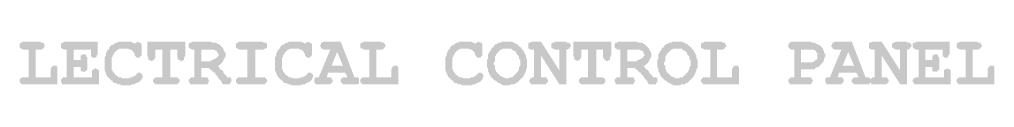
# Model space of a CAD drawing. Header units: feet. Extents: x -99009 to 3252343, y -11094690 to 9035152.
# Drawn here: x 1671183 to 1671762, y -1050444 to -1050418 of the extents above; entities that cross this region are included whole.
import ezdxf

# ---------------------------------------------------------------- set-up
doc = ezdxf.new("R2010")
doc.units = ezdxf.units.FT
doc.linetypes.add('Continous', pattern=[0])
doc.layers.add('BOR', color=6, linetype='Continous')

msp = doc.modelspace()

# ---------------------------------------------------------------- hatches: boundary and pattern name
at = {"layer": 'BOR', "ltscale": 5}
for points in [[(1671185.90683, -1050418.19177), (1671185.22345, -1050418.19177), (1671184.54006, -1050418.87516), (1671183.85667, -1050418.87516), (1671183.17329, -1050419.55855), (1671183.17329, -1050420.92532), (1671183.17329, -1050421.60871), (1671183.85667, -1050422.29209), (1671184.54006, -1050422.29209), (1671185.22345, -1050422.97548), (1671188.64038, -1050422.97548), (1671188.64038, -1050439.37677), (1671192.7407, -1050439.37677), (1671192.7407, -1050422.97548), (1671196.15764, -1050422.97548), (1671196.84103, -1050422.29209), (1671197.52441, -1050422.29209), (1671197.52441, -1050421.60871), (1671198.2078, -1050420.92532), (1671198.2078, -1050420.24193), (1671197.52441, -1050419.55855), (1671197.52441, -1050418.87516), (1671196.15764, -1050418.87516), (1671195.47425, -1050418.19177)], [(1671210.50877, -1050418.19177), (1671209.82538, -1050418.19177), (1671209.14199, -1050418.87516), (1671208.45861, -1050418.87516), (1671207.77522, -1050419.55855), (1671207.77522, -1050420.92532), (1671207.77522, -1050421.60871), (1671208.45861, -1050422.29209), (1671209.82538, -1050422.97548), (1671225.54328, -1050422.97548), (1671225.54328, -1050427.0758), (1671226.22667, -1050427.0758), (1671226.22667, -1050427.75919), (1671228.27683, -1050427.75919), (1671228.96022, -1050427.0758), (1671228.96022, -1050426.39242), (1671229.6436, -1050425.70903), (1671229.6436, -1050418.19177)], [(1671211.19215, -1050422.97548), (1671211.19215, -1050439.37677), (1671215.29248, -1050439.37677), (1671215.29248, -1050433.22629), (1671219.3928, -1050433.22629), (1671215.29248, -1050429.12596), (1671215.29248, -1050422.97548), (1671225.54328, -1050422.97548)], [(1671236.47747, -1050421.60871), (1671236.47747, -1050422.29209), (1671235.79409, -1050422.97548), (1671235.1107, -1050423.65887), (1671235.1107, -1050424.34225), (1671234.42731, -1050425.02564), (1671234.42731, -1050426.39242), (1671233.74392, -1050427.75919), (1671233.74392, -1050435.27645), (1671234.42731, -1050436.64322), (1671234.42731, -1050437.32661), (1671235.1107, -1050438.00999), (1671235.1107, -1050438.69338), (1671235.79409, -1050439.37677), (1671236.47747, -1050440.06016), (1671246.04489, -1050440.06016), (1671244.67812, -1050440.06016), (1671243.31134, -1050439.37677), (1671241.94457, -1050439.37677), (1671241.26118, -1050438.69338), (1671240.57779, -1050438.00999), (1671239.89441, -1050438.00999), (1671239.89441, -1050437.32661), (1671239.21102, -1050436.64322), (1671238.52763, -1050435.95983), (1671238.52763, -1050435.27645), (1671237.84425, -1050434.59306), (1671237.84425, -1050429.80935), (1671237.84425, -1050427.75919), (1671238.52763, -1050427.0758), (1671238.52763, -1050426.39242), (1671239.21102, -1050425.70903), (1671239.21102, -1050425.02564), (1671239.89441, -1050424.34225), (1671240.57779, -1050423.65887), (1671241.26118, -1050422.97548), (1671241.94457, -1050422.97548), (1671242.62796, -1050422.29209), (1671245.3615, -1050422.29209)], [(1671253.56215, -1050418.19177), (1671252.19537, -1050418.87516), (1671251.51199, -1050419.55855), (1671239.21102, -1050419.55855), (1671238.52763, -1050420.24193), (1671237.84425, -1050420.24193), (1671237.16086, -1050420.92532), (1671236.47747, -1050421.60871), (1671245.3615, -1050422.29209), (1671247.41166, -1050422.29209), (1671248.77844, -1050422.97548), (1671249.46183, -1050422.97548), (1671250.14521, -1050423.65887), (1671250.8286, -1050424.34225), (1671251.51199, -1050425.70903), (1671251.51199, -1050426.39242), (1671252.19537, -1050427.0758), (1671252.87876, -1050427.75919), (1671254.24553, -1050427.75919), (1671254.92892, -1050427.0758), (1671255.61231, -1050426.39242), (1671255.61231, -1050419.55855), (1671254.92892, -1050418.87516), (1671254.24553, -1050418.87516)], [(1671245.3615, -1050418.19177), (1671241.94457, -1050418.19177), (1671241.26118, -1050418.87516), (1671240.57779, -1050418.87516), (1671239.21102, -1050419.55855), (1671251.51199, -1050419.55855), (1671250.8286, -1050418.87516), (1671250.14521, -1050418.87516), (1671249.46183, -1050418.19177), (1671246.04489, -1050418.19177)], [(1671259.02924, -1050418.19177), (1671259.02924, -1050426.39242), (1671259.71263, -1050427.75919), (1671259.71263, -1050429.12596), (1671260.39602, -1050429.12596), (1671261.76279, -1050429.80935), (1671262.44618, -1050429.12596), (1671263.12956, -1050429.12596), (1671263.12956, -1050428.44258), (1671263.81295, -1050427.75919), (1671263.81295, -1050422.97548), (1671267.91327, -1050422.97548), (1671281.58101, -1050418.19177)], [(1671267.91327, -1050422.97548), (1671267.91327, -1050439.37677), (1671263.81295, -1050439.37677), (1671263.12956, -1050440.06016), (1671262.44618, -1050440.74354), (1671262.44618, -1050441.42693), (1671262.44618, -1050442.11032), (1671263.12956, -1050442.7937), (1671263.81295, -1050443.47709), (1671276.7973, -1050443.47709), (1671277.48069, -1050442.7937), (1671278.16408, -1050442.11032), (1671278.16408, -1050441.42693), (1671278.16408, -1050440.74354), (1671277.48069, -1050440.06016), (1671276.7973, -1050439.37677), (1671272.69698, -1050439.37677), (1671272.69698, -1050422.97548), (1671276.7973, -1050422.97548)], [(1671281.58101, -1050418.19177), (1671267.91327, -1050422.97548), (1671276.7973, -1050422.97548), (1671276.7973, -1050427.75919), (1671277.48069, -1050428.44258), (1671277.48069, -1050429.12596), (1671278.16408, -1050429.12596), (1671278.84747, -1050429.80935), (1671279.53085, -1050429.80935), (1671280.21424, -1050429.12596), (1671280.89763, -1050429.12596), (1671280.89763, -1050427.75919), (1671281.58101, -1050426.39242)], [(1671286.36472, -1050418.19177), (1671285.68134, -1050418.19177), (1671284.99795, -1050418.87516), (1671284.31456, -1050418.87516), (1671283.63117, -1050419.55855), (1671283.63117, -1050420.92532), (1671283.63117, -1050421.60871), (1671284.31456, -1050422.29209), (1671285.68134, -1050422.97548), (1671298.66569, -1050422.97548), (1671299.34908, -1050423.65887), (1671300.03246, -1050423.65887), (1671300.71585, -1050424.34225), (1671300.71585, -1050425.02564), (1671301.39924, -1050425.70903), (1671301.39924, -1050426.39242), (1671300.71585, -1050427.0758), (1671300.71585, -1050427.75919), (1671300.03246, -1050427.75919), (1671299.34908, -1050428.44258), (1671298.66569, -1050428.44258), (1671297.9823, -1050429.12596), (1671297.29891, -1050429.12596), (1671296.61553, -1050429.80935), (1671291.14843, -1050429.80935), (1671303.4494, -1050430.49274), (1671304.13278, -1050429.80935), (1671304.13278, -1050429.12596), (1671304.81617, -1050428.44258), (1671304.81617, -1050427.75919), (1671305.49956, -1050427.0758), (1671305.49956, -1050425.02564), (1671304.81617, -1050424.34225), (1671304.81617, -1050423.65887), (1671304.13278, -1050422.97548), (1671304.13278, -1050422.29209), (1671303.4494, -1050421.60871), (1671302.76601, -1050420.92532), (1671302.08262, -1050420.24193), (1671301.39924, -1050419.55855), (1671300.71585, -1050419.55855), (1671300.03246, -1050418.87516), (1671297.9823, -1050418.87516), (1671296.61553, -1050418.19177), (1671295.93214, -1050418.19177)], [(1671287.04811, -1050422.97548), (1671287.04811, -1050439.37677), (1671284.99795, -1050439.37677), (1671284.31456, -1050440.06016), (1671283.63117, -1050440.74354), (1671283.63117, -1050441.42693), (1671283.63117, -1050442.11032), (1671284.31456, -1050442.7937), (1671284.31456, -1050443.47709), (1671294.56537, -1050443.47709), (1671295.24875, -1050442.7937), (1671295.24875, -1050442.11032), (1671295.93214, -1050441.42693), (1671295.24875, -1050440.74354), (1671295.24875, -1050440.06016), (1671294.56537, -1050439.37677), (1671291.14843, -1050439.37677), (1671291.14843, -1050433.90967), (1671302.08262, -1050433.90967), (1671301.39924, -1050433.22629), (1671300.71585, -1050432.5429), (1671301.39924, -1050432.5429), (1671302.08262, -1050431.85951), (1671302.76601, -1050431.17612), (1671303.4494, -1050431.17612), (1671303.4494, -1050430.49274), (1671291.14843, -1050429.80935), (1671291.14843, -1050422.97548), (1671295.93214, -1050422.97548)], [(1671314.38359, -1050418.19177), (1671313.7002, -1050418.19177), (1671313.01682, -1050418.87516), (1671312.33343, -1050418.87516), (1671311.65004, -1050419.55855), (1671311.65004, -1050420.92532), (1671311.65004, -1050421.60871), (1671312.33343, -1050422.29209), (1671313.01682, -1050422.29209), (1671313.7002, -1050422.97548), (1671318.48391, -1050422.97548), (1671318.48391, -1050439.37677), (1671313.01682, -1050439.37677), (1671312.33343, -1050440.06016), (1671311.65004, -1050440.74354), (1671311.65004, -1050441.42693), (1671311.65004, -1050442.11032), (1671312.33343, -1050442.7937), (1671313.01682, -1050443.47709), (1671328.73472, -1050443.47709), (1671329.4181, -1050442.7937), (1671330.10149, -1050442.11032), (1671330.10149, -1050441.42693), (1671330.10149, -1050440.74354), (1671329.4181, -1050440.06016), (1671328.73472, -1050439.37677), (1671323.26762, -1050439.37677), (1671323.26762, -1050422.97548), (1671328.05133, -1050422.97548), (1671328.73472, -1050422.29209), (1671329.4181, -1050422.29209), (1671330.10149, -1050421.60871), (1671330.10149, -1050419.55855), (1671329.4181, -1050418.87516), (1671328.05133, -1050418.87516), (1671327.36794, -1050418.19177)], [(1671337.61875, -1050421.60871), (1671337.61875, -1050422.29209), (1671336.93536, -1050422.97548), (1671336.25197, -1050423.65887), (1671336.25197, -1050424.34225), (1671335.56859, -1050425.02564), (1671335.56859, -1050426.39242), (1671334.8852, -1050427.75919), (1671334.8852, -1050435.27645), (1671335.56859, -1050436.64322), (1671335.56859, -1050437.32661), (1671336.25197, -1050438.00999), (1671336.25197, -1050438.69338), (1671336.93536, -1050439.37677), (1671337.61875, -1050440.06016), (1671347.18617, -1050440.06016), (1671345.81939, -1050440.06016), (1671344.45262, -1050439.37677), (1671343.08584, -1050439.37677), (1671342.40246, -1050438.69338), (1671341.71907, -1050438.00999), (1671341.03568, -1050438.00999), (1671341.03568, -1050437.32661), (1671340.3523, -1050436.64322), (1671339.66891, -1050435.95983), (1671339.66891, -1050435.27645), (1671338.98552, -1050434.59306), (1671338.98552, -1050429.80935), (1671338.98552, -1050427.75919), (1671339.66891, -1050427.0758), (1671339.66891, -1050426.39242), (1671340.3523, -1050425.70903), (1671340.3523, -1050425.02564), (1671341.03568, -1050424.34225), (1671341.71907, -1050423.65887), (1671342.40246, -1050422.97548), (1671343.08584, -1050422.97548), (1671343.76923, -1050422.29209), (1671346.50278, -1050422.29209)], [(1671354.70342, -1050418.19177), (1671353.33665, -1050418.87516), (1671352.65326, -1050419.55855), (1671340.3523, -1050419.55855), (1671339.66891, -1050420.24193), (1671338.98552, -1050420.24193), (1671338.30213, -1050420.92532), (1671337.61875, -1050421.60871), (1671346.50278, -1050422.29209), (1671348.55294, -1050422.29209), (1671349.91971, -1050422.97548), (1671350.6031, -1050422.97548), (1671351.28649, -1050423.65887), (1671351.96987, -1050424.34225), (1671352.65326, -1050425.70903), (1671352.65326, -1050426.39242), (1671353.33665, -1050427.0758), (1671354.02004, -1050427.75919), (1671355.38681, -1050427.75919), (1671356.0702, -1050427.0758), (1671356.75358, -1050426.39242), (1671356.75358, -1050419.55855), (1671356.0702, -1050418.87516), (1671355.38681, -1050418.87516)], [(1671346.50278, -1050418.19177), (1671343.08584, -1050418.19177), (1671342.40246, -1050418.87516), (1671341.71907, -1050418.87516), (1671340.3523, -1050419.55855), (1671352.65326, -1050419.55855), (1671351.96987, -1050418.87516), (1671351.28649, -1050418.87516), (1671350.6031, -1050418.19177), (1671347.18617, -1050418.19177)], [(1671367.68778, -1050422.97548), (1671360.85391, -1050439.37677), (1671358.80374, -1050439.37677), (1671358.80374, -1050440.06016), (1671358.12036, -1050440.06016), (1671358.12036, -1050441.42693), (1671358.12036, -1050442.11032), (1671358.80374, -1050442.7937), (1671358.80374, -1050443.47709), (1671367.68778, -1050443.47709), (1671368.37116, -1050442.7937), (1671369.05455, -1050442.11032), (1671369.05455, -1050441.42693), (1671369.05455, -1050440.74354), (1671368.37116, -1050440.06016), (1671368.37116, -1050439.37677), (1671365.63761, -1050439.37677), (1671366.321, -1050436.64322), (1671376.57181, -1050436.64322), (1671368.37116, -1050432.5429), (1671371.7881, -1050424.34225)], [(1671364.95423, -1050418.19177), (1671363.58745, -1050418.19177), (1671362.90407, -1050418.87516), (1671362.22068, -1050418.87516), (1671362.22068, -1050419.55855), (1671361.53729, -1050420.92532), (1671362.22068, -1050421.60871), (1671362.22068, -1050422.29209), (1671362.90407, -1050422.29209), (1671363.58745, -1050422.97548), (1671367.68778, -1050422.97548), (1671371.7881, -1050424.34225), (1671375.20503, -1050432.5429), (1671368.37116, -1050432.5429), (1671376.57181, -1050436.64322), (1671377.93858, -1050439.37677), (1671375.20503, -1050439.37677), (1671374.52165, -1050440.06016), (1671373.83826, -1050440.74354), (1671373.83826, -1050441.42693), (1671373.83826, -1050442.11032), (1671374.52165, -1050442.7937), (1671375.20503, -1050443.47709), (1671384.08906, -1050443.47709), (1671384.77245, -1050442.7937), (1671384.77245, -1050440.06016), (1671384.08906, -1050439.37677), (1671382.0389, -1050439.37677), (1671373.83826, -1050418.19177)], [(1671388.18938, -1050418.19177), (1671387.506, -1050418.19177), (1671386.82261, -1050418.87516), (1671386.13922, -1050418.87516), (1671385.45584, -1050419.55855), (1671385.45584, -1050420.92532), (1671385.45584, -1050421.60871), (1671386.13922, -1050422.29209), (1671386.82261, -1050422.29209), (1671387.506, -1050422.97548), (1671390.92293, -1050422.97548), (1671390.92293, -1050439.37677), (1671395.02325, -1050439.37677), (1671395.02325, -1050422.97548), (1671398.44019, -1050422.97548), (1671399.12358, -1050422.29209), (1671399.80696, -1050422.29209), (1671399.80696, -1050421.60871), (1671400.49035, -1050420.92532), (1671400.49035, -1050420.24193), (1671399.80696, -1050419.55855), (1671399.80696, -1050418.87516), (1671398.44019, -1050418.87516), (1671397.7568, -1050418.19177)], [(1671438.76002, -1050421.60871), (1671438.76002, -1050422.29209), (1671438.07664, -1050422.97548), (1671437.39325, -1050423.65887), (1671437.39325, -1050424.34225), (1671436.70986, -1050425.02564), (1671436.70986, -1050426.39242), (1671436.02647, -1050427.75919), (1671436.02647, -1050435.27645), (1671436.70986, -1050436.64322), (1671436.70986, -1050437.32661), (1671437.39325, -1050438.00999), (1671437.39325, -1050438.69338), (1671438.07664, -1050439.37677), (1671438.76002, -1050440.06016), (1671448.32744, -1050440.06016), (1671446.96067, -1050440.06016), (1671445.59389, -1050439.37677), (1671444.22712, -1050439.37677), (1671443.54373, -1050438.69338), (1671442.86034, -1050438.00999), (1671442.17696, -1050438.00999), (1671442.17696, -1050437.32661), (1671441.49357, -1050436.64322), (1671440.81018, -1050435.95983), (1671440.81018, -1050435.27645), (1671440.1268, -1050434.59306), (1671440.1268, -1050429.80935), (1671440.1268, -1050427.75919), (1671440.81018, -1050427.0758), (1671440.81018, -1050426.39242), (1671441.49357, -1050425.70903), (1671441.49357, -1050425.02564), (1671442.17696, -1050424.34225), (1671442.86034, -1050423.65887), (1671443.54373, -1050422.97548), (1671444.22712, -1050422.97548), (1671444.91051, -1050422.29209), (1671447.64405, -1050422.29209)], [(1671455.8447, -1050418.19177), (1671454.47792, -1050418.87516), (1671453.79454, -1050419.55855), (1671441.49357, -1050419.55855), (1671440.81018, -1050420.24193), (1671440.1268, -1050420.24193), (1671439.44341, -1050420.92532), (1671438.76002, -1050421.60871), (1671447.64405, -1050422.29209), (1671449.69421, -1050422.29209), (1671451.06099, -1050422.97548), (1671451.74438, -1050422.97548), (1671452.42776, -1050423.65887), (1671453.11115, -1050424.34225), (1671453.79454, -1050425.70903), (1671453.79454, -1050426.39242), (1671454.47792, -1050427.0758), (1671455.16131, -1050427.75919), (1671456.52808, -1050427.75919), (1671457.21147, -1050427.0758), (1671457.89486, -1050426.39242), (1671457.89486, -1050419.55855), (1671457.21147, -1050418.87516), (1671456.52808, -1050418.87516)], [(1671447.64405, -1050418.19177), (1671444.22712, -1050418.19177), (1671443.54373, -1050418.87516), (1671442.86034, -1050418.87516), (1671441.49357, -1050419.55855), (1671453.79454, -1050419.55855), (1671453.11115, -1050418.87516), (1671452.42776, -1050418.87516), (1671451.74438, -1050418.19177), (1671448.32744, -1050418.19177)], [(1671464.04534, -1050421.60871), (1671463.36195, -1050422.29209), (1671463.36195, -1050422.97548), (1671462.67857, -1050423.65887), (1671461.99518, -1050424.34225), (1671461.99518, -1050425.02564), (1671461.31179, -1050425.70903), (1671461.31179, -1050428.44258), (1671460.62841, -1050429.12596), (1671460.62841, -1050433.22629), (1671461.31179, -1050433.90967), (1671461.31179, -1050435.95983), (1671461.99518, -1050436.64322), (1671461.99518, -1050437.32661), (1671462.67857, -1050438.00999), (1671462.67857, -1050438.69338), (1671463.36195, -1050439.37677), (1671464.04534, -1050440.06016), (1671464.72873, -1050440.74354), (1671465.41212, -1050441.42693), (1671466.0955, -1050441.42693), (1671466.77889, -1050442.11032), (1671467.46228, -1050442.7937), (1671468.14566, -1050442.7937), (1671468.82905, -1050443.47709), (1671469.51244, -1050443.47709), (1671470.19582, -1050444.16048), (1671474.29615, -1050444.16048), (1671474.97953, -1050443.47709), (1671477.02969, -1050443.47709), (1671477.71308, -1050442.7937), (1671478.39647, -1050442.7937), (1671479.07986, -1050442.11032), (1671479.76324, -1050441.42693), (1671480.44663, -1050440.74354), (1671481.13002, -1050440.06016), (1671471.5626, -1050440.06016), (1671470.87921, -1050439.37677), (1671470.19582, -1050439.37677), (1671469.51244, -1050438.69338), (1671468.82905, -1050438.69338), (1671468.14566, -1050438.00999), (1671467.46228, -1050437.32661), (1671466.77889, -1050436.64322), (1671466.0955, -1050435.95983), (1671466.0955, -1050435.27645), (1671465.41212, -1050434.59306), (1671465.41212, -1050432.5429), (1671464.72873, -1050431.85951), (1671464.72873, -1050430.49274), (1671465.41212, -1050429.80935), (1671465.41212, -1050427.0758), (1671466.0955, -1050426.39242), (1671466.0955, -1050425.70903), (1671466.77889, -1050425.02564), (1671467.46228, -1050424.34225), (1671468.14566, -1050423.65887), (1671468.82905, -1050422.97548), (1671469.51244, -1050422.97548), (1671470.19582, -1050422.29209), (1671472.92937, -1050422.29209)], [(1671472.92937, -1050418.19177), (1671469.51244, -1050418.19177), (1671468.82905, -1050418.87516), (1671467.46228, -1050418.87516), (1671466.77889, -1050419.55855), (1671466.0955, -1050419.55855), (1671465.41212, -1050420.24193), (1671464.72873, -1050420.92532), (1671464.72873, -1050421.60871), (1671464.04534, -1050421.60871), (1671472.92937, -1050422.29209), (1671474.97953, -1050422.29209), (1671475.66292, -1050422.97548), (1671476.34631, -1050423.65887), (1671477.02969, -1050423.65887), (1671477.71308, -1050424.34225), (1671478.39647, -1050425.02564), (1671478.39647, -1050425.70903), (1671479.07986, -1050426.39242), (1671479.76324, -1050427.0758), (1671479.76324, -1050428.44258), (1671480.44663, -1050429.12596), (1671480.44663, -1050431.17612), (1671480.44663, -1050432.5429), (1671479.76324, -1050433.22629), (1671479.76324, -1050434.59306), (1671479.07986, -1050435.27645), (1671479.07986, -1050435.95983), (1671478.39647, -1050436.64322), (1671477.71308, -1050437.32661), (1671477.02969, -1050438.00999), (1671476.34631, -1050438.69338), (1671475.66292, -1050439.37677), (1671474.29615, -1050439.37677), (1671473.61276, -1050440.06016), (1671472.92937, -1050440.06016), (1671481.13002, -1050440.06016), (1671481.8134, -1050439.37677), (1671482.49679, -1050438.69338), (1671482.49679, -1050438.00999), (1671483.18018, -1050437.32661), (1671483.18018, -1050436.64322), (1671483.86356, -1050435.95983), (1671483.86356, -1050434.59306), (1671484.54695, -1050433.90967), (1671484.54695, -1050429.12596), (1671483.86356, -1050427.75919), (1671483.86356, -1050426.39242), (1671483.18018, -1050425.70903), (1671483.18018, -1050425.02564), (1671482.49679, -1050424.34225), (1671482.49679, -1050423.65887), (1671481.8134, -1050422.97548), (1671481.13002, -1050422.29209), (1671481.13002, -1050421.60871), (1671480.44663, -1050421.60871), (1671479.76324, -1050420.92532), (1671479.07986, -1050420.24193), (1671478.39647, -1050419.55855), (1671477.71308, -1050419.55855), (1671477.02969, -1050418.87516), (1671476.34631, -1050418.87516), (1671475.66292, -1050418.19177), (1671473.61276, -1050418.19177)], [(1671487.96389, -1050418.19177), (1671487.2805, -1050418.19177), (1671485.91373, -1050418.87516), (1671485.23034, -1050418.87516), (1671485.23034, -1050420.92532), (1671485.23034, -1050422.29209), (1671485.91373, -1050422.29209), (1671486.59711, -1050422.97548), (1671488.64727, -1050422.97548), (1671492.7476, -1050426.39242), (1671503.68179, -1050443.47709), (1671503.68179, -1050435.27645), (1671492.7476, -1050418.19177)], [(1671488.64727, -1050422.97548), (1671488.64727, -1050439.37677), (1671487.2805, -1050439.37677), (1671486.59711, -1050440.06016), (1671485.91373, -1050440.74354), (1671485.91373, -1050441.42693), (1671485.91373, -1050442.11032), (1671486.59711, -1050442.7937), (1671486.59711, -1050443.47709), (1671495.48114, -1050443.47709), (1671496.16453, -1050442.7937), (1671496.84792, -1050442.11032), (1671496.84792, -1050441.42693), (1671496.84792, -1050440.74354), (1671496.16453, -1050440.06016), (1671496.16453, -1050439.37677), (1671492.7476, -1050439.37677), (1671492.7476, -1050426.39242)], [(1671501.63163, -1050418.19177), (1671500.94824, -1050418.19177), (1671500.26485, -1050418.87516), (1671499.58147, -1050418.87516), (1671498.89808, -1050419.55855), (1671498.89808, -1050420.92532), (1671498.89808, -1050421.60871), (1671499.58147, -1050422.29209), (1671500.26485, -1050422.29209), (1671500.94824, -1050422.97548), (1671503.68179, -1050422.97548), (1671503.68179, -1050443.47709), (1671507.78211, -1050443.47709), (1671507.78211, -1050422.97548), (1671508.4655, -1050422.97548), (1671509.14888, -1050422.29209), (1671509.83227, -1050422.29209), (1671509.83227, -1050421.60871), (1671510.51566, -1050420.92532), (1671510.51566, -1050420.24193), (1671509.83227, -1050419.55855), (1671509.83227, -1050418.87516), (1671508.4655, -1050418.87516), (1671507.09872, -1050418.19177)], [(1671511.88243, -1050418.19177), (1671511.88243, -1050426.39242), (1671512.56582, -1050427.75919), (1671512.56582, -1050429.12596), (1671513.2492, -1050429.12596), (1671514.61598, -1050429.80935), (1671515.29937, -1050429.12596), (1671515.98275, -1050429.12596), (1671515.98275, -1050428.44258), (1671516.66614, -1050427.75919), (1671516.66614, -1050422.97548), (1671520.76646, -1050422.97548), (1671534.4342, -1050418.19177)], [(1671520.76646, -1050422.97548), (1671520.76646, -1050439.37677), (1671516.66614, -1050439.37677), (1671515.98275, -1050440.06016), (1671515.29937, -1050440.74354), (1671515.29937, -1050441.42693), (1671515.29937, -1050442.11032), (1671515.98275, -1050442.7937), (1671516.66614, -1050443.47709), (1671529.65049, -1050443.47709), (1671530.33388, -1050442.7937), (1671531.01727, -1050442.11032), (1671531.01727, -1050441.42693), (1671531.01727, -1050440.74354), (1671530.33388, -1050440.06016), (1671529.65049, -1050439.37677), (1671525.55017, -1050439.37677), (1671525.55017, -1050422.97548), (1671529.65049, -1050422.97548)], [(1671534.4342, -1050418.19177), (1671520.76646, -1050422.97548), (1671529.65049, -1050422.97548), (1671529.65049, -1050427.75919), (1671530.33388, -1050428.44258), (1671530.33388, -1050429.12596), (1671531.01727, -1050429.12596), (1671531.70065, -1050429.80935), (1671532.38404, -1050429.80935), (1671533.06743, -1050429.12596), (1671533.75081, -1050429.12596), (1671533.75081, -1050427.75919), (1671534.4342, -1050426.39242)], [(1671539.21791, -1050418.19177), (1671538.53452, -1050418.19177), (1671537.85114, -1050418.87516), (1671537.16775, -1050418.87516), (1671536.48436, -1050419.55855), (1671536.48436, -1050420.92532), (1671536.48436, -1050421.60871), (1671537.16775, -1050422.29209), (1671538.53452, -1050422.97548), (1671551.51888, -1050422.97548), (1671552.20226, -1050423.65887), (1671552.88565, -1050423.65887), (1671553.56904, -1050424.34225), (1671553.56904, -1050425.02564), (1671554.25242, -1050425.70903), (1671554.25242, -1050426.39242), (1671553.56904, -1050427.0758), (1671553.56904, -1050427.75919), (1671552.88565, -1050427.75919), (1671552.20226, -1050428.44258), (1671551.51888, -1050428.44258), (1671550.83549, -1050429.12596), (1671550.1521, -1050429.12596), (1671549.46872, -1050429.80935), (1671544.00162, -1050429.80935), (1671556.30259, -1050430.49274), (1671556.98597, -1050429.80935), (1671556.98597, -1050429.12596), (1671557.66936, -1050428.44258), (1671557.66936, -1050427.75919), (1671558.35275, -1050427.0758), (1671558.35275, -1050425.02564), (1671557.66936, -1050424.34225), (1671557.66936, -1050423.65887), (1671556.98597, -1050422.97548), (1671556.98597, -1050422.29209), (1671556.30259, -1050421.60871), (1671555.6192, -1050420.92532), (1671554.93581, -1050420.24193), (1671554.25242, -1050419.55855), (1671553.56904, -1050419.55855), (1671552.88565, -1050418.87516), (1671550.83549, -1050418.87516), (1671549.46872, -1050418.19177), (1671548.78533, -1050418.19177)], [(1671539.9013, -1050422.97548), (1671539.9013, -1050439.37677), (1671537.85114, -1050439.37677), (1671537.16775, -1050440.06016), (1671536.48436, -1050440.74354), (1671536.48436, -1050441.42693), (1671536.48436, -1050442.11032), (1671537.16775, -1050442.7937), (1671537.16775, -1050443.47709), (1671547.41855, -1050443.47709), (1671548.10194, -1050442.7937), (1671548.10194, -1050442.11032), (1671548.78533, -1050441.42693), (1671548.10194, -1050440.74354), (1671548.10194, -1050440.06016), (1671547.41855, -1050439.37677), (1671544.00162, -1050439.37677), (1671544.00162, -1050433.90967), (1671554.93581, -1050433.90967), (1671554.25242, -1050433.22629), (1671553.56904, -1050432.5429), (1671554.25242, -1050432.5429), (1671554.93581, -1050431.85951), (1671555.6192, -1050431.17612), (1671556.30259, -1050431.17612), (1671556.30259, -1050430.49274), (1671544.00162, -1050429.80935), (1671544.00162, -1050422.97548), (1671548.78533, -1050422.97548)], [(1671565.18662, -1050421.60871), (1671564.50323, -1050422.29209), (1671564.50323, -1050422.97548), (1671563.81984, -1050423.65887), (1671563.13646, -1050424.34225), (1671563.13646, -1050425.02564), (1671562.45307, -1050425.70903), (1671562.45307, -1050428.44258), (1671561.76968, -1050429.12596), (1671561.76968, -1050433.22629), (1671562.45307, -1050433.90967), (1671562.45307, -1050435.95983), (1671563.13646, -1050436.64322), (1671563.13646, -1050437.32661), (1671563.81984, -1050438.00999), (1671563.81984, -1050438.69338), (1671564.50323, -1050439.37677), (1671565.18662, -1050440.06016), (1671565.87, -1050440.74354), (1671566.55339, -1050441.42693), (1671567.23678, -1050441.42693), (1671567.92016, -1050442.11032), (1671568.60355, -1050442.7937), (1671569.28694, -1050442.7937), (1671569.97033, -1050443.47709), (1671570.65371, -1050443.47709), (1671571.3371, -1050444.16048), (1671575.43742, -1050444.16048), (1671576.12081, -1050443.47709), (1671578.17097, -1050443.47709), (1671578.85436, -1050442.7937), (1671579.53774, -1050442.7937), (1671580.22113, -1050442.11032), (1671580.90452, -1050441.42693), (1671581.5879, -1050440.74354), (1671582.27129, -1050440.06016), (1671572.70387, -1050440.06016), (1671572.02049, -1050439.37677), (1671571.3371, -1050439.37677), (1671570.65371, -1050438.69338), (1671569.97033, -1050438.69338), (1671569.28694, -1050438.00999), (1671568.60355, -1050437.32661), (1671567.92016, -1050436.64322), (1671567.23678, -1050435.95983), (1671567.23678, -1050435.27645), (1671566.55339, -1050434.59306), (1671566.55339, -1050432.5429), (1671565.87, -1050431.85951), (1671565.87, -1050430.49274), (1671566.55339, -1050429.80935), (1671566.55339, -1050427.0758), (1671567.23678, -1050426.39242), (1671567.23678, -1050425.70903), (1671567.92016, -1050425.02564), (1671568.60355, -1050424.34225), (1671569.28694, -1050423.65887), (1671569.97033, -1050422.97548), (1671570.65371, -1050422.97548), (1671571.3371, -1050422.29209), (1671574.07065, -1050422.29209)], [(1671574.07065, -1050418.19177), (1671570.65371, -1050418.19177), (1671569.97033, -1050418.87516), (1671568.60355, -1050418.87516), (1671567.92016, -1050419.55855), (1671567.23678, -1050419.55855), (1671566.55339, -1050420.24193), (1671565.87, -1050420.92532), (1671565.87, -1050421.60871), (1671565.18662, -1050421.60871), (1671574.07065, -1050422.29209), (1671576.12081, -1050422.29209), (1671576.8042, -1050422.97548), (1671577.48758, -1050423.65887), (1671578.17097, -1050423.65887), (1671578.85436, -1050424.34225), (1671579.53774, -1050425.02564), (1671579.53774, -1050425.70903), (1671580.22113, -1050426.39242), (1671580.90452, -1050427.0758), (1671580.90452, -1050428.44258), (1671581.5879, -1050429.12596), (1671581.5879, -1050431.17612), (1671581.5879, -1050432.5429), (1671580.90452, -1050433.22629), (1671580.90452, -1050434.59306), (1671580.22113, -1050435.27645), (1671580.22113, -1050435.95983), (1671579.53774, -1050436.64322), (1671578.85436, -1050437.32661), (1671578.17097, -1050438.00999), (1671577.48758, -1050438.69338), (1671576.8042, -1050439.37677), (1671575.43742, -1050439.37677), (1671574.75403, -1050440.06016), (1671574.07065, -1050440.06016), (1671582.27129, -1050440.06016), (1671582.95468, -1050439.37677), (1671583.63807, -1050438.69338), (1671583.63807, -1050438.00999), (1671584.32145, -1050437.32661), (1671584.32145, -1050436.64322), (1671585.00484, -1050435.95983), (1671585.00484, -1050434.59306), (1671585.68823, -1050433.90967), (1671585.68823, -1050429.12596), (1671585.00484, -1050427.75919), (1671585.00484, -1050426.39242), (1671584.32145, -1050425.70903), (1671584.32145, -1050425.02564), (1671583.63807, -1050424.34225), (1671583.63807, -1050423.65887), (1671582.95468, -1050422.97548), (1671582.27129, -1050422.29209), (1671582.27129, -1050421.60871), (1671581.5879, -1050421.60871), (1671580.90452, -1050420.92532), (1671580.22113, -1050420.24193), (1671579.53774, -1050419.55855), (1671578.85436, -1050419.55855), (1671578.17097, -1050418.87516), (1671577.48758, -1050418.87516), (1671576.8042, -1050418.19177), (1671574.75403, -1050418.19177)], [(1671590.47194, -1050418.19177), (1671589.78855, -1050418.19177), (1671589.10516, -1050418.87516), (1671588.42177, -1050418.87516), (1671587.73839, -1050419.55855), (1671587.73839, -1050420.92532), (1671587.73839, -1050421.60871), (1671588.42177, -1050422.29209), (1671589.10516, -1050422.29209), (1671589.78855, -1050422.97548), (1671593.20548, -1050422.97548), (1671593.20548, -1050439.37677), (1671597.30581, -1050439.37677), (1671597.30581, -1050422.97548), (1671600.72274, -1050422.97548), (1671601.40613, -1050422.29209), (1671602.08951, -1050422.29209), (1671602.08951, -1050421.60871), (1671602.7729, -1050420.92532), (1671602.7729, -1050420.24193), (1671602.08951, -1050419.55855), (1671602.08951, -1050418.87516), (1671600.72274, -1050418.87516), (1671600.03935, -1050418.19177)], [(1671642.40935, -1050418.19177), (1671641.72596, -1050418.19177), (1671640.35919, -1050418.87516), (1671639.6758, -1050419.55855), (1671639.6758, -1050420.92532), (1671639.6758, -1050421.60871), (1671640.35919, -1050422.29209), (1671641.04257, -1050422.97548), (1671654.71031, -1050422.97548), (1671655.3937, -1050423.65887), (1671656.07709, -1050423.65887), (1671656.07709, -1050424.34225), (1671656.76047, -1050425.02564), (1671656.76047, -1050426.39242), (1671656.76047, -1050428.44258), (1671656.07709, -1050429.12596), (1671655.3937, -1050429.12596), (1671655.3937, -1050429.80935), (1671654.71031, -1050429.80935), (1671654.02693, -1050430.49274), (1671647.19306, -1050430.49274), (1671659.49402, -1050431.17612), (1671660.17741, -1050430.49274), (1671660.17741, -1050429.80935), (1671660.8608, -1050429.80935), (1671660.8608, -1050428.44258), (1671661.54418, -1050427.0758), (1671661.54418, -1050425.70903), (1671660.8608, -1050425.02564), (1671660.8608, -1050423.65887), (1671660.17741, -1050422.97548), (1671660.17741, -1050422.29209), (1671659.49402, -1050421.60871), (1671658.81063, -1050420.92532), (1671658.12725, -1050420.24193), (1671657.44386, -1050420.24193), (1671656.76047, -1050419.55855), (1671656.07709, -1050419.55855), (1671655.3937, -1050418.87516), (1671654.02693, -1050418.87516), (1671652.66015, -1050418.19177), (1671651.97676, -1050418.19177)], [(1671643.09273, -1050422.97548), (1671643.09273, -1050439.37677), (1671641.04257, -1050439.37677), (1671640.35919, -1050440.06016), (1671639.6758, -1050440.74354), (1671639.6758, -1050441.42693), (1671639.6758, -1050442.11032), (1671640.35919, -1050442.7937), (1671640.35919, -1050443.47709), (1671653.34354, -1050443.47709), (1671653.34354, -1050442.7937), (1671654.02693, -1050442.11032), (1671654.02693, -1050441.42693), (1671654.02693, -1050440.74354), (1671653.34354, -1050440.06016), (1671653.34354, -1050439.37677), (1671647.19306, -1050439.37677), (1671647.19306, -1050434.59306), (1671655.3937, -1050434.59306), (1671655.3937, -1050433.90967), (1671656.07709, -1050433.90967), (1671656.76047, -1050433.22629), (1671657.44386, -1050433.22629), (1671658.12725, -1050432.5429), (1671658.81063, -1050431.85951), (1671659.49402, -1050431.17612), (1671647.19306, -1050430.49274), (1671647.19306, -1050422.97548), (1671651.97676, -1050422.97548)], [(1671671.1116, -1050422.97548), (1671664.27773, -1050439.37677), (1671662.22757, -1050439.37677), (1671662.22757, -1050440.06016), (1671661.54418, -1050440.06016), (1671661.54418, -1050441.42693), (1671661.54418, -1050442.11032), (1671662.22757, -1050442.7937), (1671662.22757, -1050443.47709), (1671671.1116, -1050443.47709), (1671671.79499, -1050442.7937), (1671672.47837, -1050442.11032), (1671672.47837, -1050441.42693), (1671672.47837, -1050440.74354), (1671671.79499, -1050440.06016), (1671671.79499, -1050439.37677), (1671669.06144, -1050439.37677), (1671669.74483, -1050436.64322), (1671679.99563, -1050436.64322), (1671671.79499, -1050432.5429), (1671675.21192, -1050424.34225)], [(1671668.37805, -1050418.19177), (1671667.01128, -1050418.19177), (1671666.32789, -1050418.87516), (1671665.6445, -1050418.87516), (1671665.6445, -1050419.55855), (1671664.96112, -1050420.92532), (1671665.6445, -1050421.60871), (1671665.6445, -1050422.29209), (1671666.32789, -1050422.29209), (1671667.01128, -1050422.97548), (1671671.1116, -1050422.97548), (1671675.21192, -1050424.34225), (1671678.62886, -1050432.5429), (1671671.79499, -1050432.5429), (1671679.99563, -1050436.64322), (1671681.36241, -1050439.37677), (1671678.62886, -1050439.37677), (1671677.94547, -1050440.06016), (1671677.26208, -1050440.74354), (1671677.26208, -1050441.42693), (1671677.26208, -1050442.11032), (1671677.94547, -1050442.7937), (1671678.62886, -1050443.47709), (1671687.51289, -1050443.47709), (1671688.19628, -1050442.7937), (1671688.19628, -1050440.06016), (1671687.51289, -1050439.37677), (1671685.46273, -1050439.37677), (1671677.26208, -1050418.19177)], [(1671690.24644, -1050418.19177), (1671689.56305, -1050418.19177), (1671688.19628, -1050418.87516), (1671687.51289, -1050418.87516), (1671687.51289, -1050420.92532), (1671687.51289, -1050422.29209), (1671688.19628, -1050422.29209), (1671688.87966, -1050422.97548), (1671690.92982, -1050422.97548), (1671695.03015, -1050426.39242), (1671705.96434, -1050443.47709), (1671705.96434, -1050435.27645), (1671695.03015, -1050418.19177)], [(1671690.92982, -1050422.97548), (1671690.92982, -1050439.37677), (1671689.56305, -1050439.37677), (1671688.87966, -1050440.06016), (1671688.19628, -1050440.74354), (1671688.19628, -1050441.42693), (1671688.19628, -1050442.11032), (1671688.87966, -1050442.7937), (1671688.87966, -1050443.47709), (1671697.76369, -1050443.47709), (1671698.44708, -1050442.7937), (1671699.13047, -1050442.11032), (1671699.13047, -1050441.42693), (1671699.13047, -1050440.74354), (1671698.44708, -1050440.06016), (1671698.44708, -1050439.37677), (1671695.03015, -1050439.37677), (1671695.03015, -1050426.39242)], [(1671703.91418, -1050418.19177), (1671703.23079, -1050418.19177), (1671702.5474, -1050418.87516), (1671701.86402, -1050418.87516), (1671701.18063, -1050419.55855), (1671701.18063, -1050420.92532), (1671701.18063, -1050421.60871), (1671701.86402, -1050422.29209), (1671702.5474, -1050422.29209), (1671703.23079, -1050422.97548), (1671705.96434, -1050422.97548), (1671705.96434, -1050443.47709), (1671710.06466, -1050443.47709), (1671710.06466, -1050422.97548), (1671710.74805, -1050422.97548), (1671711.43143, -1050422.29209), (1671712.11482, -1050422.29209), (1671712.11482, -1050421.60871), (1671712.79821, -1050420.92532), (1671712.79821, -1050420.24193), (1671712.11482, -1050419.55855), (1671712.11482, -1050418.87516), (1671710.74805, -1050418.87516), (1671709.38127, -1050418.19177)], [(1671716.21514, -1050418.19177), (1671715.53176, -1050418.19177), (1671714.84837, -1050418.87516), (1671714.16498, -1050418.87516), (1671713.48159, -1050419.55855), (1671713.48159, -1050420.92532), (1671713.48159, -1050421.60871), (1671714.16498, -1050422.29209), (1671715.53176, -1050422.97548), (1671731.24966, -1050422.97548), (1671731.24966, -1050427.0758), (1671731.93304, -1050427.0758), (1671731.93304, -1050427.75919), (1671733.9832, -1050427.75919), (1671734.66659, -1050427.0758), (1671734.66659, -1050426.39242), (1671735.34998, -1050425.70903), (1671735.34998, -1050418.19177)], [(1671716.89853, -1050422.97548), (1671716.89853, -1050439.37677), (1671720.99885, -1050439.37677), (1671720.99885, -1050433.22629), (1671725.09917, -1050433.22629), (1671720.99885, -1050429.12596), (1671720.99885, -1050422.97548), (1671731.24966, -1050422.97548)], [(1671742.18385, -1050418.19177), (1671741.50046, -1050418.19177), (1671740.81707, -1050418.87516), (1671740.13369, -1050418.87516), (1671739.4503, -1050419.55855), (1671739.4503, -1050420.92532), (1671739.4503, -1050421.60871), (1671740.13369, -1050422.29209), (1671740.81707, -1050422.29209), (1671741.50046, -1050422.97548), (1671744.9174, -1050422.97548), (1671744.9174, -1050439.37677), (1671749.01772, -1050439.37677), (1671749.01772, -1050422.97548), (1671752.43465, -1050422.97548), (1671753.11804, -1050422.29209), (1671753.80143, -1050422.29209), (1671753.80143, -1050421.60871), (1671754.48481, -1050420.92532), (1671754.48481, -1050420.24193), (1671753.80143, -1050419.55855), (1671753.80143, -1050418.87516), (1671752.43465, -1050418.87516), (1671751.75127, -1050418.19177)], [(1671221.44296, -1050425.70903), (1671220.75957, -1050425.70903), (1671220.07618, -1050426.39242), (1671219.3928, -1050426.39242), (1671219.3928, -1050429.12596), (1671215.29248, -1050429.12596), (1671219.3928, -1050433.22629), (1671219.3928, -1050435.27645), (1671220.07618, -1050435.95983), (1671222.12635, -1050435.95983), (1671222.80973, -1050435.27645), (1671223.49312, -1050434.59306), (1671223.49312, -1050427.75919), (1671222.80973, -1050427.0758), (1671222.80973, -1050426.39242), (1671222.12635, -1050425.70903)], [(1671727.14933, -1050425.70903), (1671726.46595, -1050425.70903), (1671725.78256, -1050426.39242), (1671725.09917, -1050426.39242), (1671725.09917, -1050429.12596), (1671720.99885, -1050429.12596), (1671725.09917, -1050433.22629), (1671725.09917, -1050435.27645), (1671725.78256, -1050435.95983), (1671727.83272, -1050435.95983), (1671728.51611, -1050435.27645), (1671729.1995, -1050434.59306), (1671729.1995, -1050427.75919), (1671728.51611, -1050427.0758), (1671728.51611, -1050426.39242), (1671727.83272, -1050425.70903)], [(1671203.6749, -1050432.5429), (1671202.99151, -1050432.5429), (1671202.30812, -1050433.22629), (1671201.62474, -1050434.59306), (1671201.62474, -1050439.37677), (1671184.54006, -1050439.37677), (1671183.85667, -1050440.06016), (1671183.17329, -1050440.74354), (1671183.17329, -1050441.42693), (1671183.17329, -1050442.11032), (1671183.85667, -1050442.7937), (1671184.54006, -1050443.47709), (1671205.72506, -1050443.47709), (1671205.72506, -1050433.22629), (1671205.04167, -1050432.5429)], [(1671228.27683, -1050433.90967), (1671227.59344, -1050434.59306), (1671226.91005, -1050434.59306), (1671226.22667, -1050435.27645), (1671226.22667, -1050439.37677), (1671209.14199, -1050439.37677), (1671208.45861, -1050440.06016), (1671207.77522, -1050440.74354), (1671207.77522, -1050441.42693), (1671207.77522, -1050442.11032), (1671208.45861, -1050442.7937), (1671208.45861, -1050443.47709), (1671230.32699, -1050443.47709), (1671230.32699, -1050435.27645), (1671229.6436, -1050434.59306), (1671228.96022, -1050434.59306)], [(1671302.08262, -1050433.90967), (1671295.24875, -1050433.90967), (1671295.93214, -1050433.90967), (1671295.93214, -1050434.59306), (1671296.61553, -1050434.59306), (1671297.29891, -1050435.27645), (1671297.9823, -1050435.95983), (1671298.66569, -1050436.64322), (1671299.34908, -1050436.64322), (1671299.34908, -1050437.32661), (1671300.03246, -1050438.00999), (1671300.71585, -1050438.69338), (1671301.39924, -1050440.06016), (1671302.08262, -1050440.74354), (1671302.76601, -1050441.42693), (1671303.4494, -1050442.7937), (1671304.13278, -1050443.47709), (1671308.23311, -1050443.47709), (1671308.23311, -1050442.7937), (1671308.91649, -1050442.11032), (1671308.91649, -1050440.06016), (1671308.23311, -1050439.37677), (1671306.18295, -1050439.37677), (1671306.18295, -1050438.69338), (1671305.49956, -1050438.00999), (1671304.81617, -1050437.32661), (1671304.13278, -1050436.64322), (1671304.13278, -1050435.95983), (1671303.4494, -1050435.27645), (1671302.76601, -1050434.59306), (1671302.08262, -1050434.59306)], [(1671405.95745, -1050432.5429), (1671405.27406, -1050432.5429), (1671404.59067, -1050433.22629), (1671403.90729, -1050434.59306), (1671403.90729, -1050439.37677), (1671386.82261, -1050439.37677), (1671386.13922, -1050440.06016), (1671385.45584, -1050440.74354), (1671385.45584, -1050441.42693), (1671385.45584, -1050442.11032), (1671386.13922, -1050442.7937), (1671386.82261, -1050443.47709), (1671408.00761, -1050443.47709), (1671408.00761, -1050433.22629), (1671407.32422, -1050432.5429)], [(1671554.93581, -1050433.90967), (1671548.10194, -1050433.90967), (1671548.78533, -1050433.90967), (1671548.78533, -1050434.59306), (1671549.46872, -1050434.59306), (1671550.1521, -1050435.27645), (1671550.83549, -1050435.95983), (1671551.51888, -1050436.64322), (1671552.20226, -1050436.64322), (1671552.20226, -1050437.32661), (1671552.88565, -1050438.00999), (1671553.56904, -1050438.69338), (1671554.25242, -1050440.06016), (1671554.93581, -1050440.74354), (1671555.6192, -1050441.42693), (1671556.30259, -1050442.7937), (1671556.98597, -1050443.47709), (1671561.08629, -1050443.47709), (1671561.08629, -1050442.7937), (1671561.76968, -1050442.11032), (1671561.76968, -1050440.06016), (1671561.08629, -1050439.37677), (1671559.03613, -1050439.37677), (1671559.03613, -1050438.69338), (1671558.35275, -1050438.00999), (1671557.66936, -1050437.32661), (1671556.98597, -1050436.64322), (1671556.98597, -1050435.95983), (1671556.30259, -1050435.27645), (1671555.6192, -1050434.59306), (1671554.93581, -1050434.59306)], [(1671608.24, -1050432.5429), (1671607.55661, -1050432.5429), (1671606.87322, -1050433.22629), (1671606.18984, -1050434.59306), (1671606.18984, -1050439.37677), (1671589.10516, -1050439.37677), (1671588.42177, -1050440.06016), (1671587.73839, -1050440.74354), (1671587.73839, -1050441.42693), (1671587.73839, -1050442.11032), (1671588.42177, -1050442.7937), (1671589.10516, -1050443.47709), (1671610.29016, -1050443.47709), (1671610.29016, -1050433.22629), (1671609.60677, -1050432.5429)], [(1671733.9832, -1050433.90967), (1671733.29982, -1050434.59306), (1671732.61643, -1050434.59306), (1671731.93304, -1050435.27645), (1671731.93304, -1050439.37677), (1671714.84837, -1050439.37677), (1671714.16498, -1050440.06016), (1671713.48159, -1050440.74354), (1671713.48159, -1050441.42693), (1671713.48159, -1050442.11032), (1671714.16498, -1050442.7937), (1671714.16498, -1050443.47709), (1671736.03337, -1050443.47709), (1671736.03337, -1050435.27645), (1671735.34998, -1050434.59306), (1671734.66659, -1050434.59306)], [(1671759.95191, -1050432.5429), (1671759.26852, -1050432.5429), (1671758.58514, -1050433.22629), (1671757.90175, -1050434.59306), (1671757.90175, -1050439.37677), (1671740.81707, -1050439.37677), (1671740.13369, -1050440.06016), (1671739.4503, -1050440.74354), (1671739.4503, -1050441.42693), (1671739.4503, -1050442.11032), (1671740.13369, -1050442.7937), (1671740.81707, -1050443.47709), (1671762.00207, -1050443.47709), (1671762.00207, -1050433.22629), (1671761.31868, -1050432.5429)], [(1671254.24553, -1050436.64322), (1671253.56215, -1050436.64322), (1671252.87876, -1050437.32661), (1671252.19537, -1050438.00999), (1671251.51199, -1050438.69338), (1671250.8286, -1050438.69338), (1671250.14521, -1050439.37677), (1671248.77844, -1050439.37677), (1671248.09505, -1050440.06016), (1671236.47747, -1050440.06016), (1671237.16086, -1050440.74354), (1671237.84425, -1050441.42693), (1671238.52763, -1050441.42693), (1671238.52763, -1050442.11032), (1671239.21102, -1050442.7937), (1671240.57779, -1050442.7937), (1671241.26118, -1050443.47709), (1671242.62796, -1050443.47709), (1671243.99473, -1050444.16048), (1671248.77844, -1050444.16048), (1671250.14521, -1050443.47709), (1671251.51199, -1050443.47709), (1671252.19537, -1050442.7937), (1671252.87876, -1050442.7937), (1671253.56215, -1050442.11032), (1671254.24553, -1050442.11032), (1671254.92892, -1050441.42693), (1671255.61231, -1050440.74354), (1671255.61231, -1050440.06016), (1671256.2957, -1050439.37677), (1671256.2957, -1050438.69338), (1671256.2957, -1050438.00999), (1671255.61231, -1050437.32661), (1671254.92892, -1050436.64322)], [(1671355.38681, -1050436.64322), (1671354.70342, -1050436.64322), (1671354.02004, -1050437.32661), (1671353.33665, -1050438.00999), (1671352.65326, -1050438.69338), (1671351.96987, -1050438.69338), (1671351.28649, -1050439.37677), (1671349.91971, -1050439.37677), (1671349.23633, -1050440.06016), (1671337.61875, -1050440.06016), (1671338.30213, -1050440.74354), (1671338.98552, -1050441.42693), (1671339.66891, -1050441.42693), (1671339.66891, -1050442.11032), (1671340.3523, -1050442.7937), (1671341.71907, -1050442.7937), (1671342.40246, -1050443.47709), (1671343.76923, -1050443.47709), (1671345.136, -1050444.16048), (1671349.91971, -1050444.16048), (1671351.28649, -1050443.47709), (1671352.65326, -1050443.47709), (1671353.33665, -1050442.7937), (1671354.02004, -1050442.7937), (1671354.70342, -1050442.11032), (1671355.38681, -1050442.11032), (1671356.0702, -1050441.42693), (1671356.75358, -1050440.74354), (1671356.75358, -1050440.06016), (1671357.43697, -1050439.37677), (1671357.43697, -1050438.69338), (1671357.43697, -1050438.00999), (1671356.75358, -1050437.32661), (1671356.0702, -1050436.64322)], [(1671456.52808, -1050436.64322), (1671455.8447, -1050436.64322), (1671455.16131, -1050437.32661), (1671454.47792, -1050438.00999), (1671453.79454, -1050438.69338), (1671453.11115, -1050438.69338), (1671452.42776, -1050439.37677), (1671451.06099, -1050439.37677), (1671450.3776, -1050440.06016), (1671438.76002, -1050440.06016), (1671439.44341, -1050440.74354), (1671440.1268, -1050441.42693), (1671440.81018, -1050441.42693), (1671440.81018, -1050442.11032), (1671441.49357, -1050442.7937), (1671442.86034, -1050442.7937), (1671443.54373, -1050443.47709), (1671444.91051, -1050443.47709), (1671446.27728, -1050444.16048), (1671451.06099, -1050444.16048), (1671452.42776, -1050443.47709), (1671453.79454, -1050443.47709), (1671454.47792, -1050442.7937), (1671455.16131, -1050442.7937), (1671455.8447, -1050442.11032), (1671456.52808, -1050442.11032), (1671457.21147, -1050441.42693), (1671457.89486, -1050440.74354), (1671457.89486, -1050440.06016), (1671458.57825, -1050439.37677), (1671458.57825, -1050438.69338), (1671458.57825, -1050438.00999), (1671457.89486, -1050437.32661), (1671457.21147, -1050436.64322)]]:
    msp.add_hatch(color=3, dxfattribs=at).paths.add_polyline_path(points)

doc.saveas('drawing.dxf')
